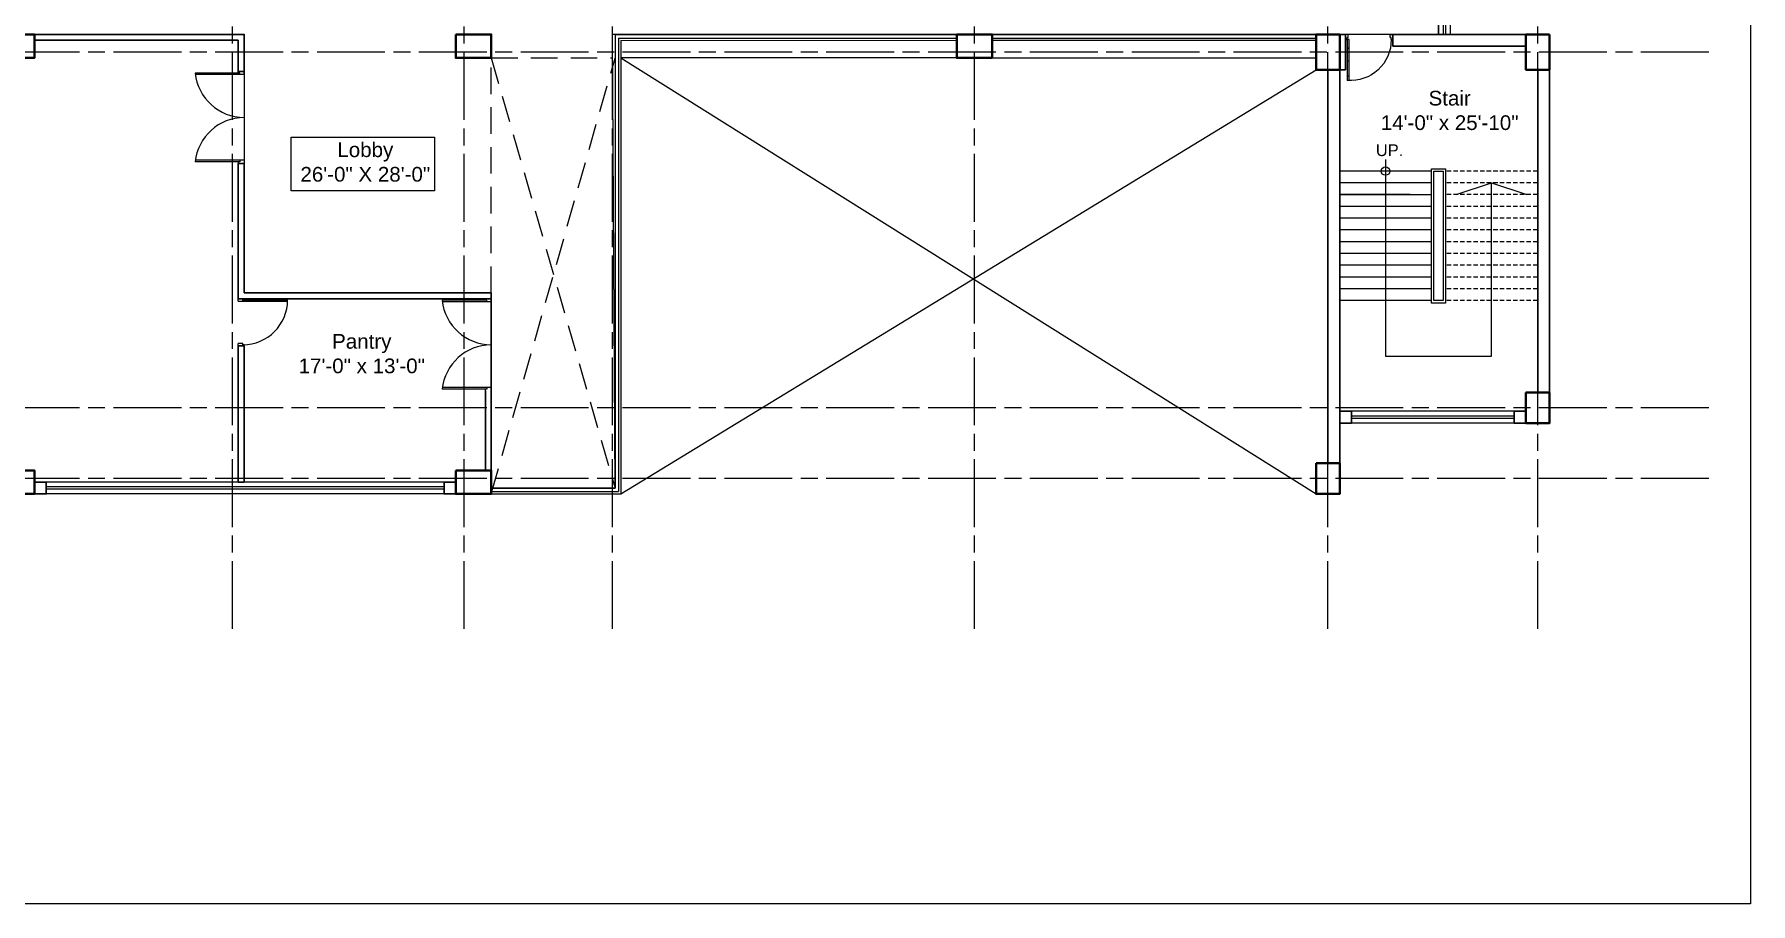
# Model space of a CAD drawing. Header units: inches. Extents: x -12 to 20935469, y -1604 to 24729220.
# Drawn here: x 20832778 to 20834235, y 24705706 to 24706443 of the extents above; entities that cross this region are included whole.
import ezdxf

# ---------------------------------------------------------------- set-up
doc = ezdxf.new("R2010")
doc.units = ezdxf.units.IN
doc.header["$LTSCALE"] = 0.03
doc.header["$MEASUREMENT"] = 0
doc.linetypes.add('ACAD_ISO08W100', pattern=[36, 24, -3, 6, -3])
doc.linetypes.add('DASHED2', pattern=[0.375, 0.25, -0.125])
for name, color, linetype, lineweight in [('column', 1, 'Continuous', 40), ('Door', 7, 'Continuous', 18), ('Dot', 253, 'Continuous', 0), ('Gas', 21, 'Continuous', 5), ('Grid Line', 252, 'Continuous', 18), ('Hatch', 253, 'Continuous', 15), ('Main Wall', 7, 'Continuous', 30), ('RAIL', 23, 'Continuous', 13), ('STAIR', 46, 'Continuous', 15), ('wind.', 150, 'Continuous', 20)]:
    doc.layers.add(name, color=color, linetype=linetype, lineweight=lineweight)
doc.layers.add('TEXT', color=7, linetype='Continuous')
doc.styles.add('2', font='swisscl.ttf')

# ---------------------------------------------------------------- blocks, each defined once
blk = doc.blocks.new('fff')
at = {"layer": 'Grid Line', "color": 252, "linetype": 'ACAD_ISO08W100', "lineweight": 9, "ltscale": 80, "true_color": 0x939598}
for p, q in [((20831844.3, 24723521.1), (20831844.3, 24724698.8)), ((20832040.8, 24723521.1), (20832040.8, 24724698.8)), ((20832166.8, 24723521.1), (20832166.8, 24724698.8)), ((20832473.8, 24723521.1), (20832473.8, 24724698.8)), ((20832773.8, 24723521.1), (20832773.8, 24724698.8)), ((20832951.8, 24723521.1), (20832951.8, 24724698.8)), ((20833096.9, 24724010.7), (20830726.1, 24724010.7)), ((20833096.9, 24723708.7), (20830726.1, 24723708.7)), ((20833096.9, 24723648.8), (20830726.1, 24723648.8))]:
    blk.add_line(p, q, dxfattribs=at)
blk = doc.blocks.new('Door_45')
at = {"layer": 'Door'}
for p, q in [((1.5, 5), (1.5, 44)), ((1.5, 40), (2.2, 40)), ((2.2, 40), (2.2, 39.5)), ((2.2, 39.5), (2.7, 39.5)), ((2.7, 39.5), (2.7, 40)), ((2.7, 40), (3.5, 40)), ((3.5, 44), (3.5, 5)), ((1.5, 25.8), (2.2, 25.8)), ((2.2, 25.8), (2.2, 25.3)), ((2.2, 25.3), (2.7, 25.3)), ((2.7, 25.8), (3.5, 25.8)), ((2.7, 25.3), (2.7, 25.8)), ((0, 0), (0, 5)), ((0, 5), (1.5, 5)), ((1.5, 12.6), (2.2, 12.6)), ((3.5, 5), (1.5, 5)), ((1.5, 5), (1.5, 3)), ((1.5, 3), (2.5, 3)), ((2.2, 12.6), (2.2, 13.1)), ((2.2, 13.1), (2.7, 13.1)), ((2.5, 3), (2.5, 0)), ((2.7, 13.1), (2.7, 12.6)), ((2.7, 12.6), (3.5, 12.6)), ((42.5, 3), (42.5, 0)), ((43.5, 3), (42.5, 3)), ((45, 5), (43.5, 5)), ((43.5, 5), (43.5, 3)), ((45, 0), (45, 5)), ((2.5, 0), (0, 0)), ((42.5, 0), (45, 0))]:
    blk.add_line(p, q, dxfattribs=at)
blk.add_arc((4.7, 5.3), 38.8, 359.6233, 94.6685, dxfattribs=at)
blk = doc.blocks.new('$D40')
at = {"layer": 'Door'}
for p, q in [((1, 4), (1, 42)), ((2, 0), (2, 42)), ((1, 5), (0, 5)), ((2, 0), (0, 0)), ((2, 4), (1, 4)), ((39, 4), (38, 4)), ((38, 4), (38, 0)), ((40, 0), (38, 0)), ((40, 5), (39, 5)), ((39, 5), (39, 4))]:
    blk.add_line(p, q, dxfattribs=at)
blk.add_arc((1, 4), 38, 0, 90, dxfattribs=at)

msp = doc.modelspace()

# ---------------------------------------------------------------- linework, layer by layer
for p, q in [((20833271, 24706443.2), (20833560.9, 24706443.3)), ((20833271, 24706443.2), (20833271, 24706058.3)), ((20833590.9, 24706443.3), (20833865.9, 24706443.3)), ((20833276, 24706423.3), (20833865.9, 24706053.3)), ((20833560.9, 24706423.3), (20833276, 24706423.3)), ((20833276, 24706053.3), (20833865.9, 24706413.3)), ((20833590.9, 24706423.3), (20833865.9, 24706423.3)), ((20833165.9, 24706140.9), (20833165.9, 24706218.9)), ((20833165.9, 24706058.3), (20833271, 24706058.3))]:
    msp.add_line(p, q)
msp.add_lwpolyline([(20832996.2, 24706356.1), (20833117.8, 24706356.1), (20833117.8, 24706310.4), (20832996.2, 24706310.4)], close=True)
msp.add_circle((20833924.8, 24706327.3), 3.61)
at = {"layer": 'column', "lineweight": 40, "ltscale": 20}
for points in [[(20832748.3, 24706443.3), (20832748.3, 24706423.3), (20832778.3, 24706423.3), (20832778.3, 24706443.3)], [(20833135.9, 24706443.3), (20833135.9, 24706423.3), (20833165.9, 24706423.3), (20833165.9, 24706443.3)], [(20833560.9, 24706443.3), (20833560.9, 24706423.3), (20833590.9, 24706423.3), (20833590.9, 24706443.3)], [(20833885.9, 24706443.3), (20833865.9, 24706443.3), (20833865.9, 24706413.3), (20833885.9, 24706413.3)], [(20834063.9, 24706443.3), (20834043.9, 24706443.3), (20834043.9, 24706413.3), (20834063.9, 24706413.3)], [(20834043.9, 24706139.3), (20834063.9, 24706139.3), (20834063.9, 24706113.3), (20834043.9, 24706113.3)], [(20833865.9, 24706079.3), (20833885.9, 24706079.3), (20833885.9, 24706053.3), (20833865.9, 24706053.3)], [(20832748.3, 24706073.3), (20832748.3, 24706053.3), (20832778.3, 24706053.3), (20832778.3, 24706073.3)], [(20833135.9, 24706073.3), (20833135.9, 24706053.3), (20833165.9, 24706053.3), (20833165.9, 24706073.3)]]:
    msp.add_lwpolyline(points, close=True, dxfattribs=at)
at = {"layer": 'Defpoints'}
msp.add_lwpolyline([(20831795.7, 24707164.1), (20834234.6, 24707164.1), (20834234.6, 24705705.5), (20831795.7, 24705705.5)], close=True, dxfattribs=at)
at = {"layer": 'Door'}
for p, q in [((20832952.5, 24706410.5), (20832914.6, 24706410.5)), ((20832951.2, 24706410.5), (20832951.2, 24706411.8)), ((20832952.5, 24706409.2), (20832952.5, 24706410.5)), ((20832956.2, 24706409.2), (20832956.2, 24706411.8)), ((20832956.2, 24706409.2), (20832914.7, 24706409.2)), ((20832952.5, 24706335.1), (20832914.6, 24706335.1)), ((20832956.2, 24706336.4), (20832914.7, 24706336.4)), ((20832951.2, 24706335.1), (20832951.2, 24706333.8)), ((20832952.5, 24706336.4), (20832952.5, 24706335.1)), ((20832956.2, 24706336.4), (20832956.2, 24706333.8)), ((20833162.2, 24706217.6), (20833124.3, 24706217.6)), ((20833165.9, 24706216.3), (20833124.3, 24706216.3)), ((20833160.9, 24706217.6), (20833160.9, 24706218.9)), ((20833162.2, 24706216.3), (20833162.2, 24706217.6)), ((20833165.9, 24706216.3), (20833165.9, 24706218.9)), ((20833165.9, 24706143.5), (20833124.3, 24706143.5)), ((20833162.2, 24706142.2), (20833124.3, 24706142.2)), ((20833160.9, 24706142.2), (20833160.9, 24706140.9)), ((20833162.2, 24706143.5), (20833162.2, 24706142.2)), ((20833165.9, 24706143.5), (20833165.9, 24706140.9))]:
    msp.add_line(p, q, dxfattribs=at)
for centre, start, end in [((20832956.7, 24706415), 186.2217, 269.4094), ((20832956.7, 24706330.5), 90.5906, 173.7783), ((20833166.3, 24706222.1), 186.2217, 269.4094), ((20833166.3, 24706137.6), 90.5906, 173.7783)]:
    msp.add_arc(centre, 42.3, start, end, dxfattribs=at)
at = {"layer": 'Dot', "color": 0, "linetype": 'DASHED2', "lineweight": 20, "ltscale": 3000}
for p, q in [((20833165.9, 24706423.3), (20833271, 24706058.3)), ((20833165.9, 24706223.9), (20833165.9, 24706423.3)), ((20833165.9, 24706423.3), (20833268.9, 24706423.3)), ((20833165.9, 24706053.3), (20833271, 24706423.1))]:
    msp.add_line(p, q, dxfattribs=at)
at = {"layer": 'Gas', "color": 0, "lineweight": 5}
for points in [[(20833963.8, 24706329.3), (20833975.8, 24706329.3), (20833975.8, 24706215.3), (20833963.8, 24706215.3)], [(20833965.8, 24706327.3), (20833973.8, 24706327.3), (20833973.8, 24706217.3), (20833965.8, 24706217.3)]]:
    msp.add_lwpolyline(points, close=True, dxfattribs=at)
at = {"layer": 'Hatch', "lineweight": 0}
msp.add_lwpolyline([(20833969.7, 24706563.4), (20833135.9, 24706563.4), (20833135.9, 24706878.2), (20832956.2, 24706878.4), (20832956.2, 24706563.3), (20832134.2, 24706563.5), (20832134.2, 24706443.4), (20832956.2, 24706443.4), (20832956.2, 24706223.9), (20833165.9, 24706223.9), (20833165.9, 24706073.3), (20833165.9, 24706058.4), (20833167.3, 24706058.4), (20833271, 24706058.4), (20833268.8, 24706443.4), (20833969.7, 24706443.4)], close=True, dxfattribs=at)
at = {"layer": 'Main Wall', "lineweight": 30}
for p, q in [((20832778.3, 24706443.3), (20832956.2, 24706443.3)), ((20832956.2, 24706443.3), (20832956.2, 24706411.8)), ((20833875.9, 24706443.3), (20833885.9, 24706443.3)), ((20833890.9, 24706443.3), (20833885.9, 24706443.3)), ((20833890.9, 24706413.3), (20833890.9, 24706443.3)), ((20833930.9, 24706443.3), (20834043.9, 24706443.3)), ((20833930.9, 24706443.3), (20833930.9, 24706433.3)), ((20832951.2, 24706438.3), (20832778.3, 24706438.3)), ((20832951.2, 24706438.3), (20832951.2, 24706411.8)), ((20833930.9, 24706433.3), (20834043.9, 24706433.3)), ((20832951.2, 24706411.8), (20832956.2, 24706411.8)), ((20833875.9, 24706079.3), (20833875.9, 24706413.3)), ((20833885.9, 24706079.3), (20833885.9, 24706413.3)), ((20833885.9, 24706413.3), (20833890.9, 24706413.3)), ((20834053.9, 24706413.3), (20834053.9, 24706139.3)), ((20834063.9, 24706413.3), (20834063.9, 24706139.3)), ((20832951.2, 24706333.8), (20832951.2, 24706218.9)), ((20832951.2, 24706333.8), (20832956.2, 24706333.8)), ((20832956.2, 24706333.8), (20832956.2, 24706223.9)), ((20832956.2, 24706223.9), (20833165.9, 24706223.9)), ((20833165.9, 24706218.9), (20833165.9, 24706223.9)), ((20832951.2, 24706218.9), (20833165.9, 24706218.9)), ((20832951.2, 24706178.9), (20832956.2, 24706178.9)), ((20832951.2, 24706178.9), (20832951.2, 24706063.3)), ((20832956.2, 24706178.9), (20832956.2, 24706063.3)), ((20833161, 24706140.9), (20833161, 24706073.3)), ((20833165.9, 24706140.9), (20833165.9, 24706073.3)), ((20833895.9, 24706123.4), (20833895.9, 24706113.4)), ((20832951.2, 24706063.3), (20832956.2, 24706063.3))]:
    msp.add_line(p, q, dxfattribs=at)
for points in [[(20833895.9, 24706113.4), (20833885.9, 24706113.4), (20833885.9, 24706123.4), (20833895.9, 24706123.4)], [(20834043.8, 24706113.4), (20834033.8, 24706113.4), (20834033.8, 24706123.4), (20834043.8, 24706123.4)], [(20832778.3, 24706053.3), (20832788.3, 24706053.3), (20832788.3, 24706063.3), (20832778.3, 24706063.3)], [(20833135.9, 24706053.3), (20833125.9, 24706053.3), (20833125.9, 24706063.3), (20833135.9, 24706063.3)]]:
    msp.add_lwpolyline(points, dxfattribs=at)
at = {"layer": 'RAIL', "lineweight": 9}
for p, q in [((20833924.8, 24706337), (20833924.8, 24706170.3)), ((20833984.8, 24706307.3), (20834014.8, 24706317.3)), ((20834014.8, 24706170.3), (20834014.8, 24706317.3)), ((20834014.8, 24706317.3), (20834044.8, 24706307.3)), ((20833885.8, 24706307.3), (20833963.8, 24706307.3)), ((20833924.8, 24706170.3), (20834014.8, 24706170.3))]:
    msp.add_line(p, q, dxfattribs=at)
at = {"layer": 'STAIR', "color": 32, "lineweight": 5}
for p, q in [((20833963.8, 24706327.3), (20833885.8, 24706327.3)), ((20833963.8, 24706317.3), (20833885.8, 24706317.3)), ((20833945.8, 24706307.3), (20833885.8, 24706307.3)), ((20833963.8, 24706297.3), (20833885.8, 24706297.3)), ((20833963.8, 24706287.3), (20833885.8, 24706287.3)), ((20833963.8, 24706277.3), (20833885.8, 24706277.3)), ((20833963.8, 24706267.3), (20833885.8, 24706267.3)), ((20833963.8, 24706257.3), (20833885.8, 24706257.3)), ((20833963.8, 24706247.3), (20833885.8, 24706247.3)), ((20833963.8, 24706237.3), (20833885.8, 24706237.3)), ((20833963.8, 24706227.3), (20833885.8, 24706227.3)), ((20833963.8, 24706217.3), (20833885.8, 24706217.3))]:
    msp.add_line(p, q, dxfattribs=at)
at = {"layer": 'STAIR', "color": 32, "linetype": 'DASHED2', "lineweight": 5, "ltscale": 500}
for p, q in [((20834053.7, 24706327.3), (20833975.8, 24706327.3)), ((20834053.7, 24706317.3), (20833975.8, 24706317.3)), ((20834053.7, 24706307.3), (20833975.8, 24706307.3)), ((20834053.7, 24706297.3), (20833975.8, 24706297.3)), ((20834053.7, 24706287.3), (20833975.8, 24706287.3)), ((20834053.7, 24706277.3), (20833975.8, 24706277.3)), ((20834053.7, 24706267.3), (20833975.8, 24706267.3)), ((20834053.7, 24706257.3), (20833975.8, 24706257.3)), ((20834053.7, 24706247.3), (20833975.8, 24706247.3)), ((20834053.7, 24706237.3), (20833975.8, 24706237.3)), ((20834053.7, 24706227.3), (20833975.8, 24706227.3)), ((20834053.7, 24706217.3), (20833975.8, 24706217.3))]:
    msp.add_line(p, q, dxfattribs=at)
at = {"layer": 'wind.'}
for p, q in [((20833969.9, 24706443.3), (20833969.9, 24706563.5)), ((20833973.9, 24706443.3), (20833973.9, 24706563.5)), ((20833975.9, 24706443.3), (20833975.9, 24706563.5)), ((20833979.9, 24706443.3), (20833979.9, 24706563.5)), ((20833125.9, 24706063.3), (20832788.3, 24706063.3)), ((20833125.9, 24706059.3), (20832788.3, 24706059.3)), ((20833125.9, 24706057.3), (20832788.3, 24706057.3)), ((20833125.9, 24706053.3), (20832788.3, 24706053.3))]:
    msp.add_line(p, q, dxfattribs=at)
at = {"layer": 'wind.', "lineweight": 5}
for p, q in [((20833274, 24706440.2), (20833560.9, 24706440.2)), ((20833274, 24706440.2), (20833274, 24706055.3)), ((20833590.9, 24706440.2), (20833865.9, 24706440.2)), ((20833276, 24706438.2), (20833560.9, 24706438.3)), ((20833276, 24706438.2), (20833276, 24706053.3)), ((20833590.9, 24706438.3), (20833865.9, 24706438.3)), ((20834033.8, 24706123.4), (20833895.9, 24706123.4)), ((20834033.8, 24706119.4), (20833895.9, 24706119.4)), ((20834033.8, 24706117.4), (20833895.9, 24706117.4)), ((20834033.8, 24706113.4), (20833895.9, 24706113.4)), ((20833165.9, 24706055.3), (20833274, 24706055.3)), ((20833165.9, 24706053.3), (20833276, 24706053.3))]:
    msp.add_line(p, q, dxfattribs=at)

# ---------------------------------------------------------------- block references
at = {"layer": 'Door', "color": 250, "ltscale": 20, "xscale": -0.8888888888759539, "yscale": 0.8888888888759539, "zscale": 0.8888888888759539, "rotation": 180}
msp.add_blockref('Door_45', (20833890.9, 24706443.3), dxfattribs=at)
at = {"layer": 'Hatch', "lineweight": 0}
msp.add_blockref('fff', (1102.1, -17582.4), dxfattribs=at)
at = {"layer": 'Main Wall', "rotation": 270}
msp.add_blockref('$D40', (20832951.2, 24706218.9), dxfattribs=at)

# ---------------------------------------------------------------- texts
at = {"layer": 'TEXT', "color": 30, "lineweight": 5, "ltscale": 20, "attachment_point": 2, "style": '2'}
for s, width, gutter_width, insert, char_height in [('\\pxsm1;{\\fArial|b0|i0|c0|p34;\\C0;Stair\\P14\'-0" x 25\'-10"  }', 135.652, 0.282, (20833979.2, 24706395.4), 12.476), ('\\pxsm1,qc;{\\fArial|b0|i0|c0|p34;\\C0;Lobby\\P26\'-0" X 28\'-0" }', 146.388, 0.75, (20833059.1, 24706351.6), 12.476), ('{\\fArial|b0|i0|c0|p34;\\C0;UP.}', 104.76, 0.5, (20833928.2, 24706350), 10), ('\\pxsm1;{\\fArial|b0|i0|c0|p34;\\C0;Pantry\\P17\'-0" x 13\'-0" }', 128.184, 0.75, (20833056.1, 24706189), 12.476)]:
    msp.add_mtext_dynamic_manual_height_columns(s, width=width, gutter_width=gutter_width, heights=[0], dxfattribs=dict(at, insert=insert, char_height=char_height))

doc.saveas('drawing.dxf')
